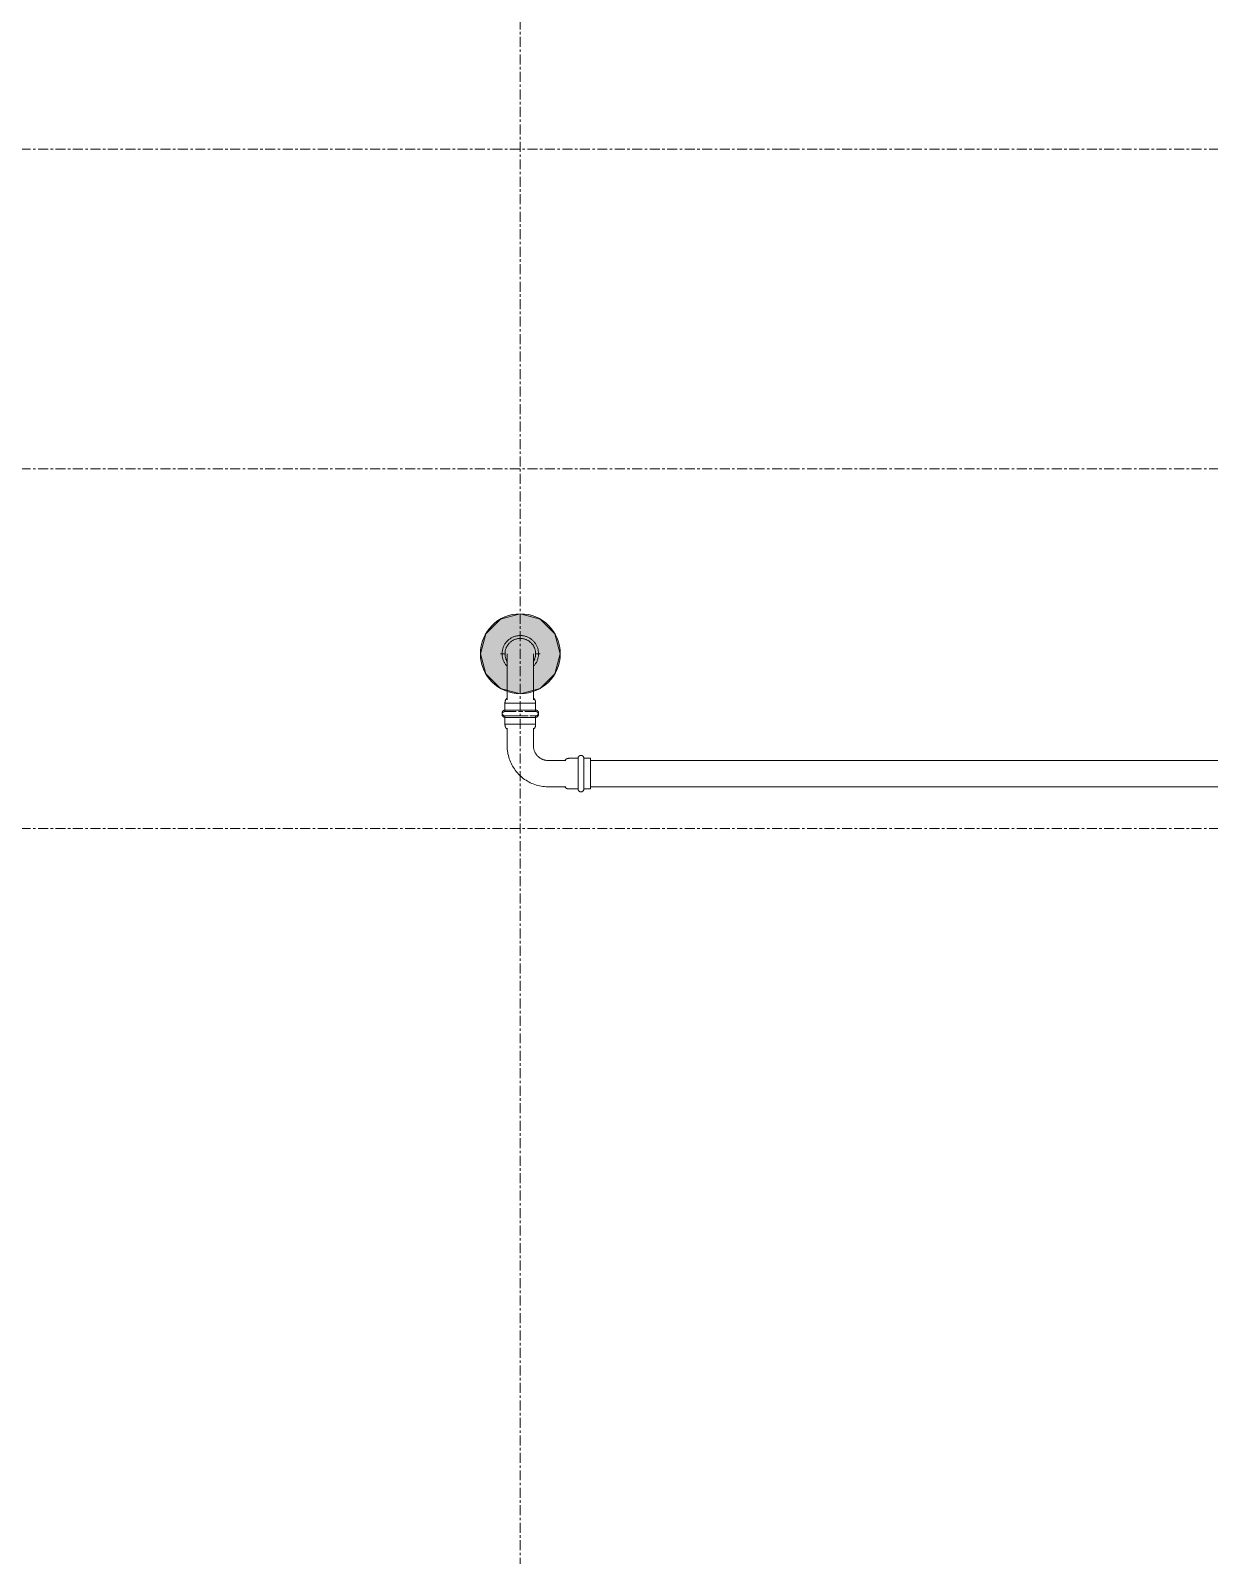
# Model space of a CAD drawing. Header units: inches. Extents: x -3679 to 241, y -496 to 1784.
# Drawn here: x -1932.5 to -1873.5, y 422.6 to 498.9 of the extents above; entities that cross this region are included whole.
import ezdxf

# ---------------------------------------------------------------- set-up
doc = ezdxf.new("R2010")
doc.units = ezdxf.units.IN
doc.header["$MEASUREMENT"] = 0
doc.linetypes.add('Grid Line', pattern=[0.875, 0.5, -0.125, 0.125, -0.125])
for name, color, linetype, lineweight in [('A-ANNO-NOTE', 250, 'Continuous', 9), ('P-PIPE', 1, 'Continuous', 9), ('P-PIPE-CNTR', 1, 'Continuous', 9), ('S-GRID', 8, 'Continuous', 9)]:
    doc.layers.add(name, color=color, linetype=linetype, lineweight=lineweight)

# ---------------------------------------------------------------- blocks, each defined once
blk = doc.blocks.new('Victaulic-VicPress316-Elbow 90-45deg Style P568_P571 - Standard-V24-SECOND LEVEL')
at = {"layer": 'P-PIPE'}
for p, q in [((-1908.658, 466.35), (-1908.658, 465.444)), ((-1907.343, 465.444), (-1907.343, 466.35)), ((-1908.767, 465.304), (-1908.767, 464.876)), ((-1907.234, 464.887), (-1907.234, 465.304)), ((-1908.767, 464.561), (-1908.767, 464.223)), ((-1908, 464.561), (-1908.767, 464.561)), ((-1908.767, 464.223), (-1908, 464.223)), ((-1907.234, 464.561), (-1908, 464.561)), ((-1908, 464.223), (-1907.234, 464.223)), ((-1907.234, 464.223), (-1907.234, 464.561))]:
    blk.add_line(p, q, dxfattribs=at)
at = {"layer": 'P-PIPE', "flags": 128}
for points in [[(-1908, 468.655), (-1908.036, 468.654), (-1908.073, 468.652), (-1908.109, 468.648), (-1908.145, 468.643), (-1908.181, 468.637), (-1908.217, 468.629), (-1908.252, 468.619), (-1908.287, 468.609), (-1908.321, 468.596), (-1908.355, 468.583), (-1908.388, 468.568), (-1908.421, 468.552), (-1908.453, 468.534), (-1908.484, 468.515), (-1908.515, 468.496), (-1908.545, 468.474), (-1908.573, 468.452), (-1908.601, 468.428), (-1908.628, 468.404), (-1908.654, 468.378), (-1908.679, 468.352), (-1908.703, 468.324), (-1908.726, 468.295), (-1908.747, 468.266), (-1908.767, 468.236), (-1908.787, 468.204), (-1908.804, 468.173), (-1908.821, 468.14), (-1908.836, 468.107), (-1908.85, 468.073), (-1908.863, 468.039), (-1908.874, 468.004), (-1908.883, 467.969), (-1908.892, 467.934), (-1908.899, 467.898), (-1908.904, 467.862), (-1908.908, 467.825), (-1908.911, 467.789), (-1908.912, 467.753), (-1908.912, 467.716), (-1908.91, 467.68), (-1908.907, 467.643), (-1908.902, 467.607), (-1908.896, 467.571), (-1908.888, 467.536), (-1908.879, 467.5), (-1908.869, 467.465), (-1908.857, 467.431), (-1908.844, 467.397), (-1908.829, 467.363), (-1908.813, 467.33), (-1908.796, 467.298), (-1908.778, 467.267), (-1908.758, 467.236), (-1908.737, 467.206), (-1908.715, 467.177), (-1908.692, 467.149), (-1908.668, 467.122)], [(-1908, 468.509), (-1908.031, 468.509), (-1908.061, 468.507), (-1908.092, 468.504), (-1908.122, 468.5), (-1908.152, 468.494), (-1908.182, 468.487), (-1908.212, 468.479), (-1908.241, 468.47), (-1908.27, 468.46), (-1908.298, 468.449), (-1908.326, 468.436), (-1908.354, 468.423), (-1908.381, 468.408), (-1908.407, 468.392), (-1908.433, 468.375), (-1908.458, 468.358), (-1908.482, 468.339), (-1908.505, 468.319), (-1908.528, 468.298), (-1908.55, 468.277), (-1908.571, 468.254), (-1908.591, 468.231), (-1908.61, 468.207), (-1908.628, 468.182), (-1908.645, 468.157), (-1908.661, 468.131), (-1908.676, 468.104), (-1908.69, 468.077), (-1908.703, 468.049), (-1908.714, 468.021), (-1908.725, 467.992), (-1908.734, 467.963), (-1908.743, 467.933), (-1908.75, 467.903), (-1908.755, 467.873), (-1908.76, 467.843), (-1908.763, 467.812), (-1908.766, 467.782), (-1908.766, 467.751), (-1908.766, 467.72), (-1908.765, 467.69), (-1908.762, 467.659), (-1908.758, 467.629), (-1908.753, 467.599), (-1908.746, 467.569), (-1908.739, 467.539), (-1908.73, 467.51), (-1908.72, 467.481), (-1908.709, 467.452), (-1908.697, 467.424), (-1908.684, 467.396), (-1908.669, 467.369), (-1908.658, 467.349)], [(-1907.343, 467.111), (-1907.321, 467.134), (-1907.297, 467.162), (-1907.274, 467.19), (-1907.253, 467.22), (-1907.233, 467.25), (-1907.213, 467.281), (-1907.196, 467.313), (-1907.179, 467.345), (-1907.164, 467.379), (-1907.15, 467.412), (-1907.137, 467.447), (-1907.126, 467.481), (-1907.117, 467.516), (-1907.108, 467.552), (-1907.101, 467.588), (-1907.096, 467.624), (-1907.092, 467.66), (-1907.089, 467.696), (-1907.088, 467.733), (-1907.088, 467.769), (-1907.09, 467.806), (-1907.093, 467.842), (-1907.098, 467.878), (-1907.104, 467.914), (-1907.112, 467.95), (-1907.121, 467.985), (-1907.131, 468.02), (-1907.143, 468.055), (-1907.156, 468.089), (-1907.171, 468.122), (-1907.187, 468.155), (-1907.204, 468.187), (-1907.222, 468.219), (-1907.242, 468.25), (-1907.263, 468.28), (-1907.285, 468.309), (-1907.308, 468.337), (-1907.332, 468.364), (-1907.358, 468.39), (-1907.384, 468.415), (-1907.411, 468.439), (-1907.44, 468.462), (-1907.469, 468.484), (-1907.499, 468.505), (-1907.53, 468.524), (-1907.561, 468.542), (-1907.594, 468.559), (-1907.627, 468.575), (-1907.66, 468.589), (-1907.694, 468.602), (-1907.729, 468.614), (-1907.764, 468.624), (-1907.8, 468.633), (-1907.835, 468.64), (-1907.871, 468.646), (-1907.908, 468.65), (-1907.944, 468.653), (-1907.98, 468.655), (-1908, 468.655)], [(-1907.339, 467.355), (-1907.324, 467.382), (-1907.31, 467.409), (-1907.297, 467.437), (-1907.286, 467.465), (-1907.275, 467.494), (-1907.266, 467.523), (-1907.257, 467.553), (-1907.25, 467.582), (-1907.245, 467.613), (-1907.24, 467.643), (-1907.237, 467.673), (-1907.234, 467.704), (-1907.234, 467.735), (-1907.234, 467.765), (-1907.235, 467.796), (-1907.238, 467.826), (-1907.242, 467.857), (-1907.247, 467.887), (-1907.254, 467.917), (-1907.261, 467.947), (-1907.27, 467.976), (-1907.28, 468.005), (-1907.291, 468.034), (-1907.303, 468.062), (-1907.316, 468.089), (-1907.331, 468.116), (-1907.346, 468.143), (-1907.363, 468.169), (-1907.38, 468.194), (-1907.399, 468.218), (-1907.418, 468.242), (-1907.439, 468.265), (-1907.46, 468.287), (-1907.482, 468.308), (-1907.505, 468.328), (-1907.529, 468.348), (-1907.554, 468.366), (-1907.579, 468.383), (-1907.605, 468.4), (-1907.631, 468.415), (-1907.659, 468.429), (-1907.686, 468.442), (-1907.715, 468.454), (-1907.743, 468.465), (-1907.772, 468.475), (-1907.802, 468.483), (-1907.832, 468.491), (-1907.862, 468.497), (-1907.892, 468.502), (-1907.922, 468.505), (-1907.953, 468.508), (-1907.983, 468.509), (-1908, 468.509)], [(-1908.658, 467.743), (-1908.658, 467.742), (-1908.658, 467.738), (-1908.658, 467.733), (-1908.658, 467.725), (-1908.658, 467.715), (-1908.658, 467.703), (-1908.658, 467.689), (-1908.658, 467.672), (-1908.658, 467.654), (-1908.658, 467.633), (-1908.658, 467.61), (-1908.658, 467.585), (-1908.658, 467.559), (-1908.658, 467.53), (-1908.658, 467.499), (-1908.658, 467.467), (-1908.658, 467.433), (-1908.658, 467.397), (-1908.658, 467.359), (-1908.658, 467.32), (-1908.658, 467.28), (-1908.658, 467.237), (-1908.658, 467.194), (-1908.658, 467.149), (-1908.658, 467.102), (-1908.658, 467.055), (-1908.658, 467.006), (-1908.658, 466.957), (-1908.658, 466.906), (-1908.658, 466.855), (-1908.658, 466.802), (-1908.658, 466.749), (-1908.658, 466.696), (-1908.658, 466.641), (-1908.658, 466.587), (-1908.658, 466.531), (-1908.658, 466.476), (-1908.658, 466.421), (-1908.658, 466.365), (-1908.658, 466.35)], [(-1907.343, 466.35), (-1907.343, 466.406), (-1907.343, 466.461), (-1907.343, 466.517), (-1907.343, 466.572), (-1907.343, 466.627), (-1907.343, 466.681), (-1907.343, 466.735), (-1907.343, 466.788), (-1907.343, 466.841), (-1907.343, 466.892), (-1907.343, 466.943), (-1907.343, 466.993), (-1907.343, 467.042), (-1907.343, 467.09), (-1907.343, 467.136), (-1907.343, 467.182), (-1907.343, 467.226), (-1907.343, 467.268), (-1907.343, 467.309), (-1907.343, 467.349), (-1907.343, 467.387), (-1907.343, 467.423), (-1907.343, 467.458), (-1907.343, 467.491), (-1907.343, 467.522), (-1907.343, 467.551), (-1907.343, 467.578), (-1907.343, 467.604), (-1907.343, 467.627), (-1907.343, 467.648), (-1907.343, 467.667), (-1907.343, 467.684), (-1907.343, 467.699), (-1907.343, 467.712), (-1907.343, 467.723), (-1907.343, 467.731), (-1907.343, 467.737), (-1907.343, 467.741), (-1907.343, 467.743), (-1907.343, 467.743)], [(-1908.767, 465.304), (-1908.766, 465.315), (-1908.766, 465.326), (-1908.765, 465.336), (-1908.763, 465.347), (-1908.761, 465.358), (-1908.759, 465.369), (-1908.756, 465.379), (-1908.753, 465.39), (-1908.749, 465.4), (-1908.745, 465.41), (-1908.741, 465.42), (-1908.736, 465.43), (-1908.73, 465.439), (-1908.725, 465.449), (-1908.719, 465.458), (-1908.713, 465.467), (-1908.706, 465.475), (-1908.699, 465.483), (-1908.692, 465.492), (-1908.684, 465.499), (-1908.676, 465.507), (-1908.668, 465.514), (-1908.659, 465.521), (-1908.658, 465.522)], [(-1907.343, 465.522), (-1907.334, 465.515), (-1907.326, 465.508), (-1907.318, 465.501), (-1907.31, 465.493), (-1907.302, 465.485), (-1907.295, 465.477), (-1907.289, 465.468), (-1907.282, 465.459), (-1907.276, 465.45), (-1907.271, 465.441), (-1907.265, 465.431), (-1907.26, 465.422), (-1907.256, 465.412), (-1907.252, 465.402), (-1907.248, 465.391), (-1907.245, 465.381), (-1907.242, 465.371), (-1907.239, 465.36), (-1907.237, 465.349), (-1907.236, 465.338), (-1907.235, 465.328), (-1907.234, 465.317), (-1907.234, 465.306), (-1907.234, 465.304)], [(-1908.767, 464.561), (-1908.772, 464.561), (-1908.778, 464.562), (-1908.784, 464.562), (-1908.79, 464.563), (-1908.795, 464.564), (-1908.801, 464.565), (-1908.807, 464.567), (-1908.812, 464.569), (-1908.818, 464.571), (-1908.823, 464.573), (-1908.828, 464.575), (-1908.834, 464.578), (-1908.839, 464.581), (-1908.844, 464.584), (-1908.849, 464.587), (-1908.853, 464.59), (-1908.858, 464.594), (-1908.862, 464.597), (-1908.867, 464.601), (-1908.871, 464.605), (-1908.875, 464.61), (-1908.879, 464.614), (-1908.882, 464.619), (-1908.886, 464.623), (-1908.889, 464.628), (-1908.892, 464.633), (-1908.895, 464.638), (-1908.897, 464.643), (-1908.9, 464.649), (-1908.902, 464.654), (-1908.904, 464.66), (-1908.906, 464.665), (-1908.907, 464.671), (-1908.909, 464.676), (-1908.91, 464.682), (-1908.911, 464.688), (-1908.911, 464.694), (-1908.912, 464.699), (-1908.912, 464.705), (-1908.912, 464.711), (-1908.912, 464.717), (-1908.911, 464.723), (-1908.91, 464.728), (-1908.909, 464.734), (-1908.908, 464.74), (-1908.907, 464.745), (-1908.905, 464.751), (-1908.903, 464.757), (-1908.901, 464.762), (-1908.899, 464.767), (-1908.896, 464.773), (-1908.894, 464.778), (-1908.891, 464.783), (-1908.887, 464.788), (-1908.884, 464.792), (-1908.881, 464.797), (-1908.877, 464.802), (-1908.873, 464.806), (-1908.869, 464.81), (-1908.865, 464.814), (-1908.86, 464.818), (-1908.856, 464.822), (-1908.851, 464.825), (-1908.846, 464.828), (-1908.842, 464.831), (-1908.836, 464.834), (-1908.831, 464.837), (-1908.826, 464.84), (-1908.821, 464.842), (-1908.815, 464.844), (-1908.81, 464.846), (-1908.804, 464.847), (-1908.798, 464.849), (-1908.793, 464.85), (-1908.787, 464.851), (-1908.781, 464.852), (-1908.775, 464.852), (-1908.77, 464.852), (-1908.767, 464.852)], [(-1908.482, 464.852), (-1908.505, 464.852), (-1908.528, 464.852), (-1908.55, 464.852), (-1908.571, 464.852), (-1908.591, 464.852), (-1908.61, 464.852), (-1908.628, 464.852), (-1908.645, 464.852), (-1908.661, 464.852), (-1908.676, 464.852), (-1908.69, 464.852), (-1908.703, 464.852), (-1908.714, 464.852), (-1908.725, 464.852), (-1908.734, 464.852), (-1908.743, 464.852), (-1908.75, 464.852), (-1908.755, 464.852), (-1908.76, 464.852), (-1908.763, 464.852), (-1908.766, 464.852), (-1908.766, 464.852), (-1908.767, 464.852)], [(-1908.767, 464.852), (-1908.766, 464.852), (-1908.764, 464.852), (-1908.761, 464.852), (-1908.757, 464.852), (-1908.751, 464.852)], [(-1908.725, 464.561), (-1908.734, 464.561), (-1908.743, 464.561), (-1908.75, 464.561), (-1908.755, 464.561), (-1908.76, 464.561), (-1908.763, 464.561), (-1908.766, 464.561), (-1908.766, 464.561), (-1908.767, 464.561)], [(-1908.767, 464.561), (-1908.766, 464.561), (-1908.764, 464.561), (-1908.761, 464.561), (-1908.757, 464.561), (-1908.751, 464.561), (-1908.745, 464.561), (-1908.737, 464.561), (-1908.728, 464.561), (-1908.717, 464.561), (-1908.706, 464.561), (-1908.693, 464.561), (-1908.68, 464.561), (-1908.665, 464.561), (-1908.649, 464.561), (-1908.633, 464.561), (-1908.615, 464.561), (-1908.596, 464.561), (-1908.576, 464.561), (-1908.556, 464.561), (-1908.534, 464.561), (-1908.512, 464.561), (-1908.488, 464.561), (-1908.464, 464.561), (-1908.44, 464.561), (-1908.414, 464.561), (-1908.388, 464.561), (-1908.361, 464.561), (-1908.334, 464.561), (-1908.306, 464.561), (-1908.278, 464.561), (-1908.249, 464.561), (-1908.22, 464.561), (-1908.19, 464.561), (-1908.16, 464.561), (-1908.13, 464.561), (-1908.1, 464.561), (-1908.069, 464.561), (-1908.039, 464.561), (-1908.008, 464.561), (-1908, 464.561)], [(-1908.212, 464.852), (-1908.241, 464.852), (-1908.27, 464.852), (-1908.298, 464.852), (-1908.326, 464.852), (-1908.354, 464.852), (-1908.381, 464.852), (-1908.407, 464.852), (-1908.433, 464.852), (-1908.458, 464.852), (-1908.481, 464.852)], [(-1908, 464.852), (-1908.031, 464.852), (-1908.061, 464.852), (-1908.092, 464.852)], [(-1907.87, 464.852), (-1907.9, 464.852), (-1907.931, 464.852), (-1907.961, 464.852), (-1907.992, 464.852), (-1908, 464.852)], [(-1908, 464.561), (-1907.969, 464.561), (-1907.939, 464.561), (-1907.908, 464.561), (-1907.878, 464.561), (-1907.848, 464.561), (-1907.818, 464.561), (-1907.788, 464.561), (-1907.759, 464.561), (-1907.73, 464.561), (-1907.702, 464.561), (-1907.674, 464.561), (-1907.646, 464.561), (-1907.619, 464.561), (-1907.593, 464.561), (-1907.567, 464.561), (-1907.542, 464.561), (-1907.518, 464.561), (-1907.495, 464.561), (-1907.472, 464.561), (-1907.45, 464.561), (-1907.429, 464.561), (-1907.409, 464.561), (-1907.39, 464.561), (-1907.372, 464.561), (-1907.355, 464.561), (-1907.339, 464.561), (-1907.324, 464.561), (-1907.31, 464.561), (-1907.297, 464.561), (-1907.286, 464.561), (-1907.275, 464.561), (-1907.266, 464.561), (-1907.257, 464.561), (-1907.25, 464.561), (-1907.245, 464.561), (-1907.24, 464.561), (-1907.237, 464.561), (-1907.234, 464.561), (-1907.234, 464.561), (-1907.234, 464.561)], [(-1907.234, 464.852), (-1907.234, 464.852), (-1907.236, 464.852), (-1907.239, 464.852), (-1907.243, 464.852), (-1907.249, 464.852), (-1907.255, 464.852), (-1907.263, 464.852), (-1907.272, 464.852), (-1907.283, 464.852), (-1907.294, 464.852), (-1907.307, 464.852), (-1907.32, 464.852), (-1907.335, 464.852), (-1907.351, 464.852), (-1907.367, 464.852), (-1907.385, 464.852), (-1907.404, 464.852), (-1907.424, 464.852), (-1907.444, 464.852), (-1907.466, 464.852), (-1907.488, 464.852), (-1907.512, 464.852), (-1907.536, 464.852), (-1907.56, 464.852), (-1907.586, 464.852), (-1907.612, 464.852), (-1907.639, 464.852), (-1907.666, 464.852), (-1907.694, 464.852), (-1907.722, 464.852), (-1907.751, 464.852), (-1907.78, 464.852)], [(-1907.234, 464.561), (-1907.234, 464.561), (-1907.236, 464.561), (-1907.239, 464.561), (-1907.243, 464.561), (-1907.249, 464.561), (-1907.255, 464.561), (-1907.263, 464.561), (-1907.272, 464.561)], [(-1907.245, 464.852), (-1907.24, 464.852), (-1907.237, 464.852), (-1907.234, 464.852), (-1907.234, 464.852), (-1907.234, 464.852)], [(-1907.234, 464.852), (-1907.228, 464.852), (-1907.222, 464.852), (-1907.216, 464.851), (-1907.21, 464.85), (-1907.205, 464.849), (-1907.199, 464.848), (-1907.193, 464.847), (-1907.188, 464.845), (-1907.182, 464.843), (-1907.177, 464.841), (-1907.172, 464.838), (-1907.166, 464.836), (-1907.161, 464.833), (-1907.156, 464.83), (-1907.151, 464.827), (-1907.147, 464.824), (-1907.142, 464.82), (-1907.138, 464.816), (-1907.133, 464.812), (-1907.129, 464.808), (-1907.125, 464.804), (-1907.121, 464.8), (-1907.118, 464.795), (-1907.114, 464.79), (-1907.111, 464.785), (-1907.108, 464.78), (-1907.105, 464.775), (-1907.103, 464.77), (-1907.1, 464.765), (-1907.098, 464.76), (-1907.096, 464.754), (-1907.094, 464.749), (-1907.093, 464.743), (-1907.091, 464.737), (-1907.09, 464.732), (-1907.089, 464.726), (-1907.089, 464.72), (-1907.088, 464.714), (-1907.088, 464.708), (-1907.088, 464.703), (-1907.088, 464.697), (-1907.089, 464.691), (-1907.09, 464.685), (-1907.091, 464.679), (-1907.092, 464.674), (-1907.093, 464.668), (-1907.095, 464.663), (-1907.097, 464.657), (-1907.099, 464.652), (-1907.101, 464.646), (-1907.104, 464.641), (-1907.106, 464.636), (-1907.109, 464.631), (-1907.113, 464.626), (-1907.116, 464.621), (-1907.119, 464.617), (-1907.123, 464.612), (-1907.127, 464.608), (-1907.131, 464.604), (-1907.135, 464.6), (-1907.14, 464.596), (-1907.144, 464.592), (-1907.149, 464.589), (-1907.154, 464.585), (-1907.158, 464.582), (-1907.164, 464.579), (-1907.169, 464.577), (-1907.174, 464.574), (-1907.179, 464.572), (-1907.185, 464.57), (-1907.19, 464.568), (-1907.196, 464.566), (-1907.202, 464.565), (-1907.207, 464.564), (-1907.213, 464.563), (-1907.219, 464.562), (-1907.225, 464.562), (-1907.23, 464.561), (-1907.234, 464.561)]]:
    blk.add_lwpolyline(points, dxfattribs=at)
blk = doc.blocks.new('Victaulic-VicPress316-Elbow 90-45deg Style P568_P571 - Standard-V25-SECOND LEVEL')
at = {"layer": 'P-PIPE'}
for p, q in [((-0.767, 3.52), (-0.767, 3.181)), ((0.766, 3.52), (-0.767, 3.52)), ((-0.767, 3.181), (0.766, 3.181)), ((0.766, 3.181), (0.766, 3.52)), ((-0.767, 2.89), (-0.767, 2.439)), ((-0.767, 2.89), (0.766, 2.89)), ((0.766, 2.439), (0.766, 2.89)), ((-0.658, 2.278), (-0.658, 1.393)), ((0.657, 1.393), (0.657, 2.278)), ((-3.181, 0.766), (-3.52, 0.766)), ((-3.52, 0.766), (-3.52, -0.767)), ((-3.181, -0.767), (-3.181, 0.766)), ((-2.439, 0.766), (-2.866, 0.766)), ((-1.393, 0.657), (-2.278, 0.657)), ((-2.278, -0.658), (-1.393, -0.658)), ((-3.52, -0.767), (-3.181, -0.767)), ((-2.869, -0.767), (-2.439, -0.767))]:
    blk.add_line(p, q, dxfattribs=at)
at = {"layer": 'P-PIPE', "flags": 128}
for points in [[(-0.767, 2.89), (-0.772, 2.891), (-0.778, 2.891), (-0.784, 2.892), (-0.79, 2.892), (-0.795, 2.893), (-0.801, 2.895), (-0.807, 2.896), (-0.812, 2.898), (-0.818, 2.9), (-0.823, 2.902), (-0.828, 2.904), (-0.834, 2.907), (-0.839, 2.91), (-0.844, 2.913), (-0.849, 2.916), (-0.853, 2.919), (-0.858, 2.923), (-0.862, 2.927), (-0.867, 2.931), (-0.871, 2.935), (-0.875, 2.939), (-0.879, 2.943), (-0.882, 2.948), (-0.886, 2.953), (-0.889, 2.957), (-0.892, 2.962), (-0.895, 2.967), (-0.897, 2.973), (-0.9, 2.978), (-0.902, 2.983), (-0.904, 2.989), (-0.906, 2.994), (-0.907, 3), (-0.909, 3.006), (-0.91, 3.011), (-0.911, 3.017), (-0.911, 3.023), (-0.912, 3.029), (-0.912, 3.034), (-0.912, 3.04), (-0.912, 3.046), (-0.911, 3.052), (-0.91, 3.058), (-0.909, 3.063), (-0.908, 3.069), (-0.907, 3.075), (-0.905, 3.08), (-0.903, 3.086), (-0.901, 3.091), (-0.899, 3.097), (-0.896, 3.102), (-0.894, 3.107), (-0.891, 3.112), (-0.887, 3.117), (-0.884, 3.122), (-0.881, 3.126), (-0.877, 3.131), (-0.873, 3.135), (-0.869, 3.139), (-0.865, 3.143), (-0.86, 3.147), (-0.856, 3.151), (-0.851, 3.154), (-0.846, 3.158), (-0.842, 3.161), (-0.836, 3.164), (-0.831, 3.166), (-0.826, 3.169), (-0.821, 3.171), (-0.815, 3.173), (-0.81, 3.175), (-0.804, 3.177), (-0.798, 3.178), (-0.793, 3.179), (-0.787, 3.18), (-0.781, 3.181), (-0.775, 3.181), (-0.77, 3.181), (-0.767, 3.181)], [(0.766, 3.181), (0.766, 3.181), (0.764, 3.181), (0.761, 3.181), (0.757, 3.181), (0.751, 3.181), (0.745, 3.181), (0.737, 3.181), (0.728, 3.181), (0.717, 3.181), (0.706, 3.181), (0.693, 3.181), (0.68, 3.181), (0.665, 3.181), (0.649, 3.181), (0.633, 3.181), (0.615, 3.181), (0.596, 3.181), (0.576, 3.181), (0.556, 3.181), (0.534, 3.181), (0.512, 3.181), (0.488, 3.181), (0.464, 3.181), (0.44, 3.181), (0.414, 3.181), (0.388, 3.181), (0.361, 3.181), (0.334, 3.181), (0.306, 3.181), (0.278, 3.181), (0.249, 3.181), (0.22, 3.181), (0.19, 3.181), (0.16, 3.181), (0.13, 3.181), (0.1, 3.181), (0.069, 3.181), (0.039, 3.181), (0.008, 3.181), (-0.022, 3.181), (-0.053, 3.181), (-0.084, 3.181), (-0.114, 3.181), (-0.144, 3.181), (-0.174, 3.181), (-0.204, 3.181), (-0.233, 3.181), (-0.262, 3.181), (-0.291, 3.181), (-0.319, 3.181), (-0.347, 3.181), (-0.374, 3.181), (-0.4, 3.181), (-0.426, 3.181), (-0.451, 3.181), (-0.476, 3.181), (-0.499, 3.181), (-0.522, 3.181), (-0.544, 3.181), (-0.565, 3.181), (-0.585, 3.181), (-0.605, 3.181), (-0.623, 3.181), (-0.64, 3.181), (-0.657, 3.181), (-0.672, 3.181), (-0.686, 3.181), (-0.699, 3.181), (-0.711, 3.181), (-0.722, 3.181), (-0.732, 3.181), (-0.74, 3.181), (-0.748, 3.181), (-0.754, 3.181), (-0.759, 3.181), (-0.763, 3.181), (-0.765, 3.181), (-0.766, 3.181), (-0.767, 3.181)], [(-0.767, 3.181), (-0.766, 3.181), (-0.764, 3.181), (-0.761, 3.181), (-0.757, 3.181), (-0.751, 3.181), (-0.745, 3.181), (-0.737, 3.181), (-0.728, 3.181)], [(0.722, 3.181), (0.732, 3.181), (0.74, 3.181), (0.748, 3.181), (0.754, 3.181), (0.759, 3.181), (0.763, 3.181), (0.765, 3.181), (0.766, 3.181), (0.766, 3.181)], [(0.766, 3.181), (0.772, 3.181), (0.778, 3.181), (0.784, 3.18), (0.79, 3.18), (0.795, 3.179), (0.801, 3.177), (0.807, 3.176), (0.812, 3.174), (0.818, 3.172), (0.823, 3.17), (0.828, 3.168), (0.834, 3.165), (0.839, 3.162), (0.844, 3.159), (0.849, 3.156), (0.853, 3.153), (0.858, 3.149), (0.862, 3.145), (0.867, 3.141), (0.871, 3.137), (0.875, 3.133), (0.879, 3.129), (0.882, 3.124), (0.886, 3.119), (0.889, 3.115), (0.892, 3.11), (0.895, 3.105), (0.897, 3.099), (0.9, 3.094), (0.902, 3.089), (0.904, 3.083), (0.906, 3.078), (0.907, 3.072), (0.909, 3.066), (0.91, 3.061), (0.911, 3.055), (0.911, 3.049), (0.912, 3.043), (0.912, 3.038), (0.912, 3.032), (0.912, 3.026), (0.911, 3.02), (0.91, 3.014), (0.909, 3.009), (0.908, 3.003), (0.907, 2.997), (0.905, 2.992), (0.903, 2.986), (0.901, 2.981), (0.899, 2.975), (0.896, 2.97), (0.894, 2.965), (0.891, 2.96), (0.887, 2.955), (0.884, 2.95), (0.881, 2.946), (0.877, 2.941), (0.873, 2.937), (0.869, 2.933), (0.865, 2.929), (0.86, 2.925), (0.856, 2.921), (0.851, 2.918), (0.846, 2.914), (0.842, 2.911), (0.836, 2.908), (0.831, 2.906), (0.826, 2.903), (0.821, 2.901), (0.815, 2.899), (0.81, 2.897), (0.804, 2.895), (0.798, 2.894), (0.793, 2.893), (0.787, 2.892), (0.781, 2.891), (0.775, 2.891), (0.77, 2.891), (0.766, 2.89)], [(-0.767, 2.89), (-0.766, 2.89), (-0.764, 2.89), (-0.761, 2.89), (-0.757, 2.89), (-0.751, 2.89), (-0.745, 2.89), (-0.737, 2.89), (-0.728, 2.89), (-0.717, 2.89), (-0.706, 2.89), (-0.693, 2.89), (-0.68, 2.89), (-0.665, 2.89), (-0.649, 2.89), (-0.633, 2.89), (-0.615, 2.89), (-0.596, 2.89), (-0.576, 2.89), (-0.556, 2.89), (-0.534, 2.89), (-0.512, 2.89), (-0.488, 2.89), (-0.464, 2.89), (-0.44, 2.89), (-0.414, 2.89), (-0.388, 2.89), (-0.361, 2.89), (-0.334, 2.89), (-0.306, 2.89), (-0.278, 2.89), (-0.249, 2.89), (-0.22, 2.89), (-0.19, 2.89), (-0.16, 2.89), (-0.13, 2.89), (-0.1, 2.89), (-0.069, 2.89), (-0.039, 2.89), (-0.008, 2.89), (0.022, 2.89), (0.053, 2.89), (0.084, 2.89), (0.114, 2.89), (0.144, 2.89), (0.174, 2.89), (0.204, 2.89), (0.233, 2.89), (0.262, 2.89), (0.291, 2.89), (0.319, 2.89), (0.347, 2.89), (0.374, 2.89), (0.4, 2.89), (0.426, 2.89), (0.451, 2.89), (0.476, 2.89), (0.499, 2.89), (0.522, 2.89), (0.544, 2.89), (0.565, 2.89), (0.585, 2.89), (0.605, 2.89), (0.623, 2.89), (0.64, 2.89), (0.657, 2.89), (0.672, 2.89), (0.686, 2.89), (0.699, 2.89), (0.711, 2.89), (0.722, 2.89), (0.732, 2.89), (0.74, 2.89), (0.748, 2.89), (0.754, 2.89), (0.759, 2.89), (0.763, 2.89), (0.765, 2.89), (0.766, 2.89), (0.766, 2.89)], [(-0.722, 2.89), (-0.732, 2.89), (-0.74, 2.89), (-0.748, 2.89), (-0.754, 2.89), (-0.759, 2.89), (-0.763, 2.89), (-0.765, 2.89), (-0.766, 2.89), (-0.767, 2.89)], [(-0.658, 2.221), (-0.666, 2.228), (-0.674, 2.235), (-0.682, 2.242), (-0.69, 2.25), (-0.698, 2.258), (-0.705, 2.266), (-0.711, 2.275), (-0.718, 2.283), (-0.724, 2.293), (-0.729, 2.302), (-0.735, 2.311), (-0.74, 2.321), (-0.744, 2.331), (-0.748, 2.341), (-0.752, 2.351), (-0.755, 2.362), (-0.758, 2.372), (-0.761, 2.383), (-0.763, 2.394), (-0.764, 2.404), (-0.765, 2.415), (-0.766, 2.426), (-0.767, 2.437), (-0.767, 2.439)], [(0.766, 2.439), (0.766, 2.428), (0.766, 2.417), (0.765, 2.406), (0.763, 2.396), (0.761, 2.385), (0.759, 2.374), (0.756, 2.364), (0.753, 2.353), (0.749, 2.343), (0.745, 2.333), (0.741, 2.323), (0.736, 2.313), (0.73, 2.304), (0.725, 2.294), (0.719, 2.285), (0.713, 2.276), (0.706, 2.268), (0.699, 2.259), (0.692, 2.251), (0.684, 2.244), (0.676, 2.236), (0.668, 2.229), (0.659, 2.222), (0.657, 2.221)], [(0.766, 2.89), (0.766, 2.89), (0.764, 2.89), (0.761, 2.89), (0.757, 2.89), (0.751, 2.89), (0.745, 2.89), (0.737, 2.89), (0.728, 2.89)], [(-3.181, 0.766), (-3.181, 0.772), (-3.181, 0.778), (-3.18, 0.784), (-3.18, 0.79), (-3.179, 0.795), (-3.177, 0.801), (-3.176, 0.807), (-3.174, 0.812), (-3.172, 0.818), (-3.17, 0.823), (-3.168, 0.828), (-3.165, 0.834), (-3.162, 0.839), (-3.159, 0.844), (-3.156, 0.849), (-3.153, 0.853), (-3.149, 0.858), (-3.145, 0.862), (-3.141, 0.867), (-3.137, 0.871), (-3.133, 0.875), (-3.129, 0.879), (-3.124, 0.882), (-3.119, 0.886), (-3.115, 0.889), (-3.11, 0.892), (-3.105, 0.895), (-3.099, 0.897), (-3.094, 0.9), (-3.089, 0.902), (-3.083, 0.904), (-3.078, 0.906), (-3.072, 0.907), (-3.066, 0.909), (-3.061, 0.91), (-3.055, 0.911), (-3.049, 0.911), (-3.043, 0.912), (-3.038, 0.912), (-3.032, 0.912), (-3.026, 0.912), (-3.02, 0.911), (-3.014, 0.91), (-3.009, 0.909), (-3.003, 0.908), (-2.997, 0.907), (-2.992, 0.905), (-2.986, 0.903), (-2.981, 0.901), (-2.975, 0.899), (-2.97, 0.896), (-2.965, 0.894), (-2.96, 0.891), (-2.955, 0.887), (-2.95, 0.884), (-2.946, 0.881), (-2.941, 0.877), (-2.937, 0.873), (-2.933, 0.869), (-2.929, 0.865), (-2.925, 0.86), (-2.921, 0.856), (-2.918, 0.851), (-2.914, 0.846), (-2.911, 0.842), (-2.908, 0.836), (-2.906, 0.831), (-2.903, 0.826), (-2.901, 0.821), (-2.899, 0.815), (-2.897, 0.81), (-2.895, 0.804), (-2.894, 0.798), (-2.893, 0.793), (-2.892, 0.787), (-2.891, 0.781), (-2.891, 0.775), (-2.891, 0.77), (-2.89, 0.766)], [(-3.181, 0.766), (-3.181, 0.766), (-3.181, 0.764), (-3.181, 0.761), (-3.181, 0.757), (-3.181, 0.751), (-3.181, 0.745), (-3.181, 0.737), (-3.181, 0.728), (-3.181, 0.717), (-3.181, 0.706), (-3.181, 0.693), (-3.181, 0.68), (-3.181, 0.665), (-3.181, 0.649), (-3.181, 0.633), (-3.181, 0.615), (-3.181, 0.596), (-3.181, 0.576), (-3.181, 0.556), (-3.181, 0.534), (-3.181, 0.512), (-3.181, 0.488), (-3.181, 0.464), (-3.181, 0.44), (-3.181, 0.414), (-3.181, 0.388), (-3.181, 0.361), (-3.181, 0.334), (-3.181, 0.306), (-3.181, 0.278), (-3.181, 0.249), (-3.181, 0.22), (-3.181, 0.19), (-3.181, 0.16), (-3.181, 0.13), (-3.181, 0.1), (-3.181, 0.069), (-3.181, 0.039), (-3.181, 0.008), (-3.181, -0.022), (-3.181, -0.053), (-3.181, -0.084), (-3.181, -0.114), (-3.181, -0.144), (-3.181, -0.174), (-3.181, -0.204), (-3.181, -0.233), (-3.181, -0.262), (-3.181, -0.291), (-3.181, -0.319), (-3.181, -0.347), (-3.181, -0.374), (-3.181, -0.4), (-3.181, -0.426), (-3.181, -0.451), (-3.181, -0.476), (-3.181, -0.499), (-3.181, -0.522), (-3.181, -0.544), (-3.181, -0.565), (-3.181, -0.585), (-3.181, -0.605), (-3.181, -0.623), (-3.181, -0.64), (-3.181, -0.657), (-3.181, -0.672), (-3.181, -0.686), (-3.181, -0.699), (-3.181, -0.711), (-3.181, -0.722), (-3.181, -0.732), (-3.181, -0.74), (-3.181, -0.748), (-3.181, -0.754), (-3.181, -0.759), (-3.181, -0.763), (-3.181, -0.765), (-3.181, -0.766), (-3.181, -0.767)], [(-3.181, 0.722), (-3.181, 0.732), (-3.181, 0.74), (-3.181, 0.748), (-3.181, 0.754), (-3.181, 0.759), (-3.181, 0.763), (-3.181, 0.765), (-3.181, 0.766), (-3.181, 0.766)], [(-2.89, 0.476), (-2.89, 0.499), (-2.89, 0.522), (-2.89, 0.544), (-2.89, 0.565), (-2.89, 0.585), (-2.89, 0.605), (-2.89, 0.623), (-2.89, 0.64), (-2.89, 0.657), (-2.89, 0.672), (-2.89, 0.686), (-2.89, 0.699), (-2.89, 0.711), (-2.89, 0.722), (-2.89, 0.732), (-2.89, 0.74), (-2.89, 0.748), (-2.89, 0.754), (-2.89, 0.759), (-2.89, 0.763), (-2.89, 0.765), (-2.89, 0.766), (-2.89, 0.766)], [(-2.89, 0.766), (-2.89, 0.766), (-2.89, 0.764), (-2.89, 0.761), (-2.89, 0.757), (-2.89, 0.751), (-2.89, 0.745)], [(-2.439, 0.766), (-2.428, 0.766), (-2.417, 0.766), (-2.406, 0.765), (-2.396, 0.763), (-2.385, 0.761), (-2.374, 0.759), (-2.364, 0.756), (-2.353, 0.753), (-2.343, 0.749), (-2.333, 0.745), (-2.323, 0.741), (-2.313, 0.736), (-2.304, 0.73), (-2.294, 0.725), (-2.285, 0.719), (-2.276, 0.713), (-2.268, 0.706), (-2.259, 0.699), (-2.251, 0.692), (-2.244, 0.684), (-2.236, 0.676), (-2.229, 0.668), (-2.222, 0.659), (-2.221, 0.657)], [(-0.658, 1.393), (-0.658, 1.364), (-0.66, 1.334), (-0.663, 1.305), (-0.667, 1.276), (-0.672, 1.247), (-0.679, 1.218), (-0.686, 1.19), (-0.695, 1.162), (-0.705, 1.134), (-0.716, 1.107), (-0.728, 1.08), (-0.741, 1.053), (-0.755, 1.028), (-0.77, 1.002), (-0.786, 0.978), (-0.803, 0.954), (-0.821, 0.931), (-0.84, 0.908), (-0.86, 0.886), (-0.881, 0.865), (-0.902, 0.845), (-0.924, 0.826), (-0.947, 0.808), (-0.971, 0.79), (-0.996, 0.774), (-1.021, 0.759), (-1.046, 0.744), (-1.073, 0.731), (-1.099, 0.719), (-1.126, 0.707), (-1.154, 0.697), (-1.182, 0.688), (-1.21, 0.681), (-1.239, 0.674), (-1.268, 0.668), (-1.297, 0.664), (-1.326, 0.661), (-1.356, 0.658), (-1.385, 0.658), (-1.393, 0.657)], [(-1.393, -0.658), (-1.311, -0.656), (-1.229, -0.651), (-1.148, -0.643), (-1.066, -0.631), (-0.986, -0.617), (-0.906, -0.599), (-0.826, -0.578), (-0.748, -0.553), (-0.671, -0.526), (-0.594, -0.496), (-0.52, -0.462), (-0.446, -0.426), (-0.374, -0.386), (-0.304, -0.344), (-0.235, -0.299), (-0.168, -0.252), (-0.104, -0.201), (-0.041, -0.149), (0.02, -0.093), (0.078, -0.036), (0.134, 0.024), (0.187, 0.087), (0.238, 0.151), (0.287, 0.217), (0.332, 0.285), (0.375, 0.355), (0.415, 0.427), (0.453, 0.5), (0.487, 0.574), (0.518, 0.65), (0.546, 0.727), (0.571, 0.805), (0.593, 0.884), (0.612, 0.964), (0.628, 1.044), (0.64, 1.126), (0.649, 1.207), (0.655, 1.289), (0.657, 1.371), (0.657, 1.393)], [(-2.89, -0.534), (-2.89, -0.512), (-2.89, -0.488), (-2.89, -0.464), (-2.89, -0.44), (-2.89, -0.414), (-2.89, -0.388), (-2.89, -0.361), (-2.89, -0.334), (-2.89, -0.306), (-2.89, -0.278), (-2.89, -0.249), (-2.89, -0.22), (-2.89, -0.19), (-2.89, -0.16), (-2.89, -0.13), (-2.89, -0.1), (-2.89, -0.069), (-2.89, -0.039), (-2.89, -0.008), (-2.89, 0.022), (-2.89, 0.053), (-2.89, 0.084), (-2.89, 0.114), (-2.89, 0.144), (-2.89, 0.174), (-2.89, 0.204), (-2.89, 0.233), (-2.89, 0.262), (-2.89, 0.291), (-2.89, 0.319), (-2.89, 0.347), (-2.89, 0.374), (-2.89, 0.4)], [(-3.181, -0.767), (-3.181, -0.766), (-3.181, -0.764), (-3.181, -0.761), (-3.181, -0.757), (-3.181, -0.751), (-3.181, -0.745), (-3.181, -0.737), (-3.181, -0.728)], [(-2.89, -0.767), (-2.89, -0.766), (-2.89, -0.764), (-2.89, -0.761), (-2.89, -0.757), (-2.89, -0.751), (-2.89, -0.745), (-2.89, -0.737), (-2.89, -0.728), (-2.89, -0.717), (-2.89, -0.706), (-2.89, -0.693), (-2.89, -0.68), (-2.89, -0.665), (-2.89, -0.649), (-2.89, -0.633), (-2.89, -0.615), (-2.89, -0.596), (-2.89, -0.576), (-2.89, -0.556), (-2.89, -0.54)], [(-2.89, -0.754), (-2.89, -0.759), (-2.89, -0.763), (-2.89, -0.765), (-2.89, -0.766), (-2.89, -0.767)], [(-2.221, -0.658), (-2.228, -0.666), (-2.235, -0.674), (-2.242, -0.682), (-2.25, -0.69), (-2.258, -0.698), (-2.266, -0.705), (-2.275, -0.711), (-2.283, -0.718), (-2.293, -0.724), (-2.302, -0.729), (-2.311, -0.735), (-2.321, -0.74), (-2.331, -0.744), (-2.341, -0.748), (-2.351, -0.752), (-2.362, -0.755), (-2.372, -0.758), (-2.383, -0.761), (-2.394, -0.763), (-2.404, -0.764), (-2.415, -0.765), (-2.426, -0.766), (-2.437, -0.767), (-2.439, -0.767)], [(-2.89, -0.767), (-2.891, -0.772), (-2.891, -0.778), (-2.892, -0.784), (-2.892, -0.79), (-2.893, -0.795), (-2.895, -0.801), (-2.896, -0.807), (-2.898, -0.812), (-2.9, -0.818), (-2.902, -0.823), (-2.904, -0.828), (-2.907, -0.834), (-2.91, -0.839), (-2.913, -0.844), (-2.916, -0.849), (-2.919, -0.853), (-2.923, -0.858), (-2.927, -0.862), (-2.931, -0.867), (-2.935, -0.871), (-2.939, -0.875), (-2.943, -0.879), (-2.948, -0.882), (-2.953, -0.886), (-2.957, -0.889), (-2.962, -0.892), (-2.967, -0.895), (-2.973, -0.897), (-2.978, -0.9), (-2.983, -0.902), (-2.989, -0.904), (-2.994, -0.906), (-3, -0.907), (-3.006, -0.909), (-3.011, -0.91), (-3.017, -0.911), (-3.023, -0.911), (-3.029, -0.912), (-3.034, -0.912), (-3.04, -0.912), (-3.046, -0.912), (-3.052, -0.911), (-3.058, -0.91), (-3.063, -0.909), (-3.069, -0.908), (-3.075, -0.907), (-3.08, -0.905), (-3.086, -0.903), (-3.091, -0.901), (-3.097, -0.899), (-3.102, -0.896), (-3.107, -0.894), (-3.112, -0.891), (-3.117, -0.887), (-3.122, -0.884), (-3.126, -0.881), (-3.131, -0.877), (-3.135, -0.873), (-3.139, -0.869), (-3.143, -0.865), (-3.147, -0.86), (-3.151, -0.856), (-3.154, -0.851), (-3.158, -0.846), (-3.161, -0.842), (-3.164, -0.836), (-3.166, -0.831), (-3.169, -0.826), (-3.171, -0.821), (-3.173, -0.815), (-3.175, -0.81), (-3.177, -0.804), (-3.178, -0.798), (-3.179, -0.793), (-3.18, -0.787), (-3.181, -0.781), (-3.181, -0.775), (-3.181, -0.77), (-3.181, -0.767)]]:
    blk.add_lwpolyline(points, dxfattribs=at)

msp = doc.modelspace()

# ---------------------------------------------------------------- hatches: boundary and pattern name
at = {"layer": 'A-ANNO-NOTE'}
h = msp.add_hatch(color=256, dxfattribs=at)
edge = h.paths.add_edge_path(flags=0)
edge.add_arc((-1908, 467.743), 2, 0, 360)
msp.add_hatch(color=256, dxfattribs=at).paths.add_polyline_path([(-1908, 465.743), (-1907, 466.011), (-1906.268, 466.743), (-1906, 467.743), (-1906.268, 468.743), (-1907, 469.475), (-1908, 469.743), (-1909, 469.475), (-1909.732, 468.743), (-1910, 467.743), (-1909.732, 466.743), (-1909, 466.011)], flags=0)

# ---------------------------------------------------------------- linework, layer by layer
for p, q in [((-1909, 469.475), (-1909.732, 468.743)), ((-1908, 469.743), (-1909, 469.475)), ((-1907, 469.475), (-1908, 469.743)), ((-1906.268, 468.743), (-1907, 469.475)), ((-1909.732, 468.743), (-1910, 467.743)), ((-1906, 467.743), (-1906.268, 468.743)), ((-1910, 467.743), (-1909.732, 466.743)), ((-1906.268, 466.743), (-1906, 467.743)), ((-1909.732, 466.743), (-1909, 466.011)), ((-1907, 466.011), (-1906.268, 466.743)), ((-1909, 466.011), (-1908, 465.743)), ((-1908, 465.743), (-1907, 466.011))]:
    msp.add_line(p, q, dxfattribs=at)
msp.add_circle((-1908, 467.743), 2, dxfattribs=at)
at = {"layer": 'P-PIPE'}
for p, q in [((-1833.496, 462.4), (-1904.48, 462.4)), ((-1904.48, 461.085), (-1833.496, 461.085))]:
    msp.add_line(p, q, dxfattribs=at)
at = {"layer": 'P-PIPE-CNTR'}
for p, q in [((-1908, 468.481), (-1908, 468.743)), ((-1909, 467.743), (-1908.736, 467.743)), ((-1907.264, 467.743), (-1907, 467.743))]:
    msp.add_line(p, q, dxfattribs=at)
at = {"layer": 'S-GRID', "linetype": 'Grid Line'}
for p, q in [((-1908, 1771.743), (-1908, -484.257)), ((-3666.394, 493), (228, 493)), ((-3666.394, 477), (228, 477)), ((-3666.394, 459), (228, 459))]:
    msp.add_line(p, q, dxfattribs=at)

# ---------------------------------------------------------------- block references
at = {"layer": 'P-PIPE'}
msp.add_blockref('Victaulic-VicPress316-Elbow 90-45deg Style P568_P571 - Standard-V24-SECOND LEVEL', (0, 0), dxfattribs=at)
at = {"layer": 'P-PIPE', "rotation": 270}
msp.add_blockref('Victaulic-VicPress316-Elbow 90-45deg Style P568_P571 - Standard-V25-SECOND LEVEL', (-1908, 461.743), dxfattribs=at)

doc.saveas('drawing.dxf')
